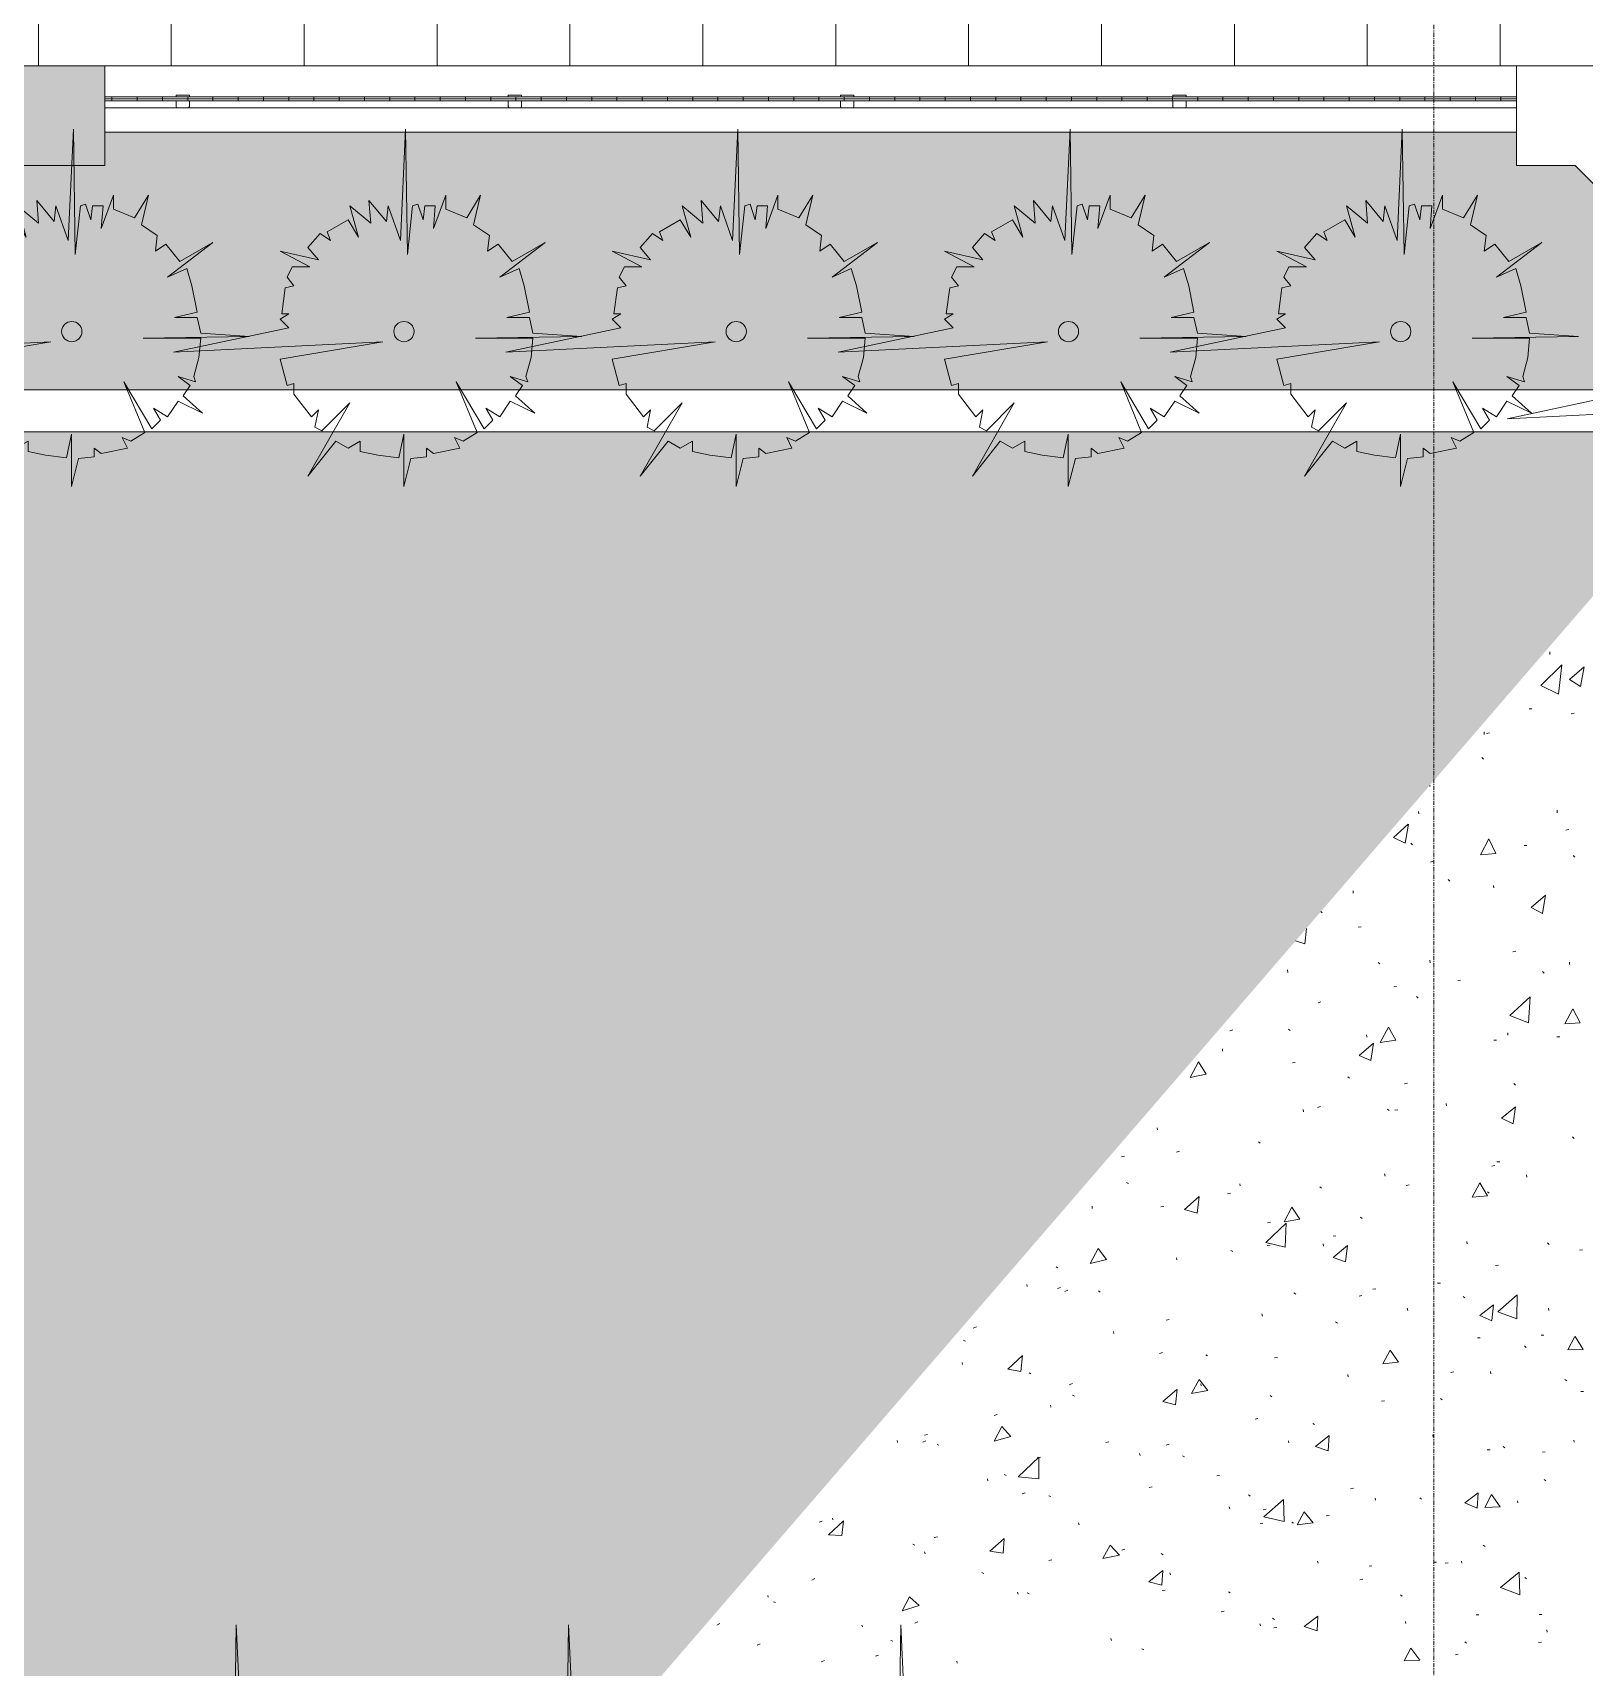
# Model space of a CAD drawing. Header units: millimetres. Extents: x 5359 to 218750, y -16347 to 109893.
# Drawn here: x 123035 to 127705, y 79600 to 84517 of the extents above; entities that cross this region are included whole.
import ezdxf

# ---------------------------------------------------------------- set-up
doc = ezdxf.new("R2010")
doc.units = ezdxf.units.MM
doc.linetypes.add('Double dash', pattern=[41.999998, 12, -6, 6, -6, 6, -6])
doc.linetypes.add('Grid Line', pattern=[22.225, 12.7, -3.175, 3.175, -3.175])
for name, color, linetype, lineweight in [('A-FLOR', 192, 'Continuous', 9), ('A-FLOR-HRAL', 11, 'Continuous', 9), ('A-FLOR-PATT', 8, 'Continuous', 9), ('A-WALL', 113, 'Continuous', 9), ('C-PROP-LINE', 91, 'Double dash', 18), ('G-IMPT', 8, 'Continuous', 9), ('L-PLNT', 71, 'Continuous', 9), ('S-COLS', 52, 'Continuous', 9), ('S-COLS-3', 9, 'Continuous', 9), ('S-COLS-4', 52, 'Continuous', 18), ('S-GRID-1', 1, 'Grid Line', 9)]:
    doc.layers.add(name, color=color, linetype=linetype, lineweight=lineweight)

# ---------------------------------------------------------------- blocks, each defined once
blk = doc.blocks.new('FP_68-TKCS_MB ĐỊNH VỊ CỔNG-HÀNG RÀO')
at = {"layer": 'A-FLOR-PATT'}
for p, q in [((127601.5, 82646.5), (127601.3, 82654.8)), ((127574.5, 82553.5), (127638, 82615.6)), ((127627.7, 82527.4), (127638, 82615.6)), ((127660.7, 82571), (127704.5, 82609.8)), ((127693.9, 82550.2), (127704.6, 82609.8)), ((127627.7, 82527.4), (127574.6, 82553.5)), ((127693.8, 82550.2), (127660.8, 82571)), ((127547.7, 82483.6), (127539.4, 82483.1)), ((127674.7, 82469.9), (127666.1, 82468.1)), ((127404, 82406.4), (127403.6, 82414.4)), ((127420, 82411.1), (127411.3, 82408.9)), ((127401.7, 82331.4), (127397, 82336.5)), ((127242, 82251.1), (127238, 82250.7)), ((127624, 82170.3), (127623.5, 82178.1)), ((127131.1, 82095.7), (127175.5, 82136)), ((127165.8, 82079), (127175.6, 82136)), ((127206.7, 82167), (127206.2, 82174.8)), ((127165.8, 82079), (127131.2, 82095.7)), ((127392.5, 82043.9), (127418.2, 82092.1)), ((127438.6, 82048.5), (127418.2, 82092.1)), ((127658.5, 82120.5), (127649.9, 82118.7)), ((127188.2, 82074), (127183.4, 82078.8)), ((127438.6, 82048.5), (127392.6, 82043.9)), ((127532.5, 82072.1), (127524.1, 82071.6)), ((127676.9, 82037.1), (127672.2, 82042.2)), ((127250.7, 82024.5), (127242, 82022.2)), ((127009.7, 81928.3), (127009.1, 81935.8)), ((127300, 81964.8), (127295.1, 81969.5)), ((127432.5, 81944.6), (127431.9, 81952.1)), ((127545.2, 81885.8), (127588.1, 81922.2)), ((127579.6, 81867.4), (127545.3, 81885.8)), ((127579.7, 81867.4), (127588.1, 81922.2)), ((126916.4, 81869.4), (126912.1, 81873.2)), ((126864.3, 81776.4), (126835.9, 81784.9)), ((126864.3, 81776.4), (126868.6, 81822.8)), ((127033.3, 81827.1), (127024.8, 81826)), ((127498.8, 81753.8), (127490.2, 81751.9)), ((126813, 81690.3), (126812.3, 81697.5)), ((127090, 81715.6), (127084.9, 81720)), ((127241.3, 81719.5), (127240.6, 81726.8)), ((127584.3, 81687.7), (127579.4, 81692.5)), ((127661, 81713.9), (127660.2, 81721.3)), ((127140.1, 81647.9), (127131.5, 81647)), ((127332.9, 81667.1), (127324.5, 81666.4)), ((126912.7, 81601.6), (126903.8, 81598.9)), ((127205.4, 81613.1), (127200.4, 81617.6)), ((127481.2, 81560.5), (127542, 81616.4)), ((127536.8, 81538.3), (127542.1, 81616.4)), ((127536.8, 81538.3), (127481.3, 81560.5)), ((127646.7, 81536), (127670.5, 81580.4)), ((127692.3, 81538.7), (127670.6, 81580.4)), ((126647.6, 81517.4), (126638.6, 81514.3)), ((126819.6, 81515.7), (126814.5, 81519.8)), ((127050.3, 81495.1), (127049.5, 81502.2)), ((127091.1, 81479.5), (127115.7, 81525.5)), ((127138.1, 81486), (127115.8, 81525.5)), ((127475.5, 81501.3), (127474.7, 81508.4)), ((127631.2, 81496.8), (127622.8, 81496.5)), ((127692.3, 81538.7), (127646.8, 81536)), ((126616.5, 81452.9), (126615.8, 81459.9)), ((127027.2, 81439.8), (127070.7, 81477.6)), ((127063.2, 81425.1), (127070.7, 81477.6)), ((127138.1, 81485.9), (127091.1, 81479.4)), ((127441.2, 81486.6), (127432.8, 81486.1)), ((126518.5, 81373.7), (126544.1, 81421.6)), ((126566.9, 81384.6), (126544.1, 81421.6)), ((126835.4, 81419.2), (126826.7, 81417.8)), ((127063.2, 81425.1), (127027.3, 81439.8)), ((126566.9, 81384.6), (126518.5, 81373.7)), ((126998.8, 81371.6), (126993.6, 81375.8)), ((127172.7, 81357.4), (127163.9, 81355.2)), ((127498.4, 81351.1), (127493.4, 81355.6)), ((127290.3, 81289.2), (127289.4, 81296.2)), ((126859.6, 81271.2), (126858.7, 81278.1)), ((126911.4, 81286.7), (126902.5, 81284.1)), ((127117.7, 81275.1), (127112.5, 81279.3)), ((127143.9, 81276.3), (127135.3, 81275.3)), ((127456, 81251.9), (127497.9, 81286.2)), ((127491.6, 81235.1), (127456.1, 81251.9)), ((127491.6, 81235.2), (127498, 81286.2)), ((126420.3, 81216.2), (126419.5, 81223)), ((127674.9, 81191), (127669.9, 81195.6)), ((126487.2, 81152.3), (126478, 81149.1)), ((126730, 81176.4), (126724.7, 81180.3)), ((126321.6, 81137.5), (126312.7, 81135.4)), ((127435.5, 81109.4), (127426.8, 81107.5)), ((127450.5, 81120.8), (127442.1, 81120.3)), ((126333, 81055), (126327.6, 81058.4)), ((126669.2, 81048), (126668.2, 81054.6)), ((127105.4, 81077.7), (127104.3, 81084.4)), ((127178.2, 81051.3), (127169.4, 81049.2)), ((127367.5, 81014.2), (127390.4, 81056.9)), ((127414, 81018.3), (127390.4, 81056.9)), ((127532.2, 81074), (127531.1, 81080.9)), ((126502.1, 80977), (126546.1, 81016.2)), ((126539.6, 80966.2), (126546.2, 81016.2)), ((126640.3, 81025.3), (126631.5, 81023.7)), ((126914.4, 81040.9), (126909.1, 81044.8)), ((127413.9, 81018.3), (127367.6, 81014.2)), ((127418.9, 81025.8), (127413.7, 81030.2)), ((126224.4, 80980.3), (126223.5, 80986.8)), ((126439.3, 80986.4), (126430.4, 80984.5)), ((126539.6, 80966.2), (126502.1, 80977)), ((126801.4, 80939.9), (126825.1, 80983.9)), ((126849.4, 80947.9), (126825.2, 80983.9)), ((127036.7, 80949.4), (127031.3, 80953.4)), ((126746.2, 80877.9), (126807.9, 80935.7)), ((126760.3, 80939.1), (126751.4, 80936.4)), ((126849.4, 80947.9), (126801.5, 80939.8)), ((126805.3, 80863.5), (126807.9, 80935.7)), ((126217.6, 80814), (126242.3, 80859.6)), ((126267, 80826.6), (126242.3, 80859.6)), ((126647.2, 80850.4), (126641.8, 80854)), ((126805.3, 80863.5), (126746.3, 80877.9)), ((126759.5, 80870.1), (126750.8, 80868.7)), ((126920.7, 80866.7), (126919.6, 80873.3)), ((126957.5, 80897.9), (126948.9, 80896.8)), ((126949.6, 80832.9), (126992.1, 80868.4)), ((126986.7, 80819.5), (126992.1, 80868.4)), ((127352.8, 80873.5), (127351.7, 80880.2)), ((127599.9, 80872), (127594.6, 80876.5)), ((127699.6, 80855.7), (127691.1, 80854.3)), ((126121, 80801.1), (126115.4, 80804.2)), ((126267, 80826.6), (126217.7, 80814)), ((126479.1, 80825.4), (126478, 80831.8)), ((126986.7, 80819.5), (126949.7, 80832.9)), ((127446.8, 80809.7), (127438.2, 80808)), ((127272.2, 80755.8), (127263.7, 80755.1)), ((126028.8, 80744.9), (126027.7, 80751.2)), ((126128.3, 80742), (126119.3, 80739.7)), ((126151, 80733.8), (126141.7, 80730.2)), ((126248.3, 80728.7), (126242.8, 80731.9)), ((126836.7, 80722), (126831.2, 80725.8)), ((127035.9, 80718.3), (127027.1, 80716.1)), ((127077.5, 80738.3), (127068.9, 80737.4)), ((127345.5, 80710.7), (127340.2, 80715)), ((127444.9, 80669.2), (127503.1, 80719.8)), ((127502.2, 80648.4), (127503.2, 80719.8)), ((126736.3, 80656.3), (126735.1, 80662.6)), ((127173.7, 80673.5), (127172.5, 80680)), ((127390.7, 80658.3), (127431.7, 80690.6)), ((127427.2, 80642.4), (127390.8, 80658.3)), ((127427.2, 80642.5), (127431.7, 80690.6)), ((127502.2, 80648.4), (127445, 80669.2)), ((127598.4, 80673.5), (127597.2, 80680.1)), ((125875.5, 80624.2), (125866.1, 80620.3)), ((126289.2, 80603.4), (126288, 80609.6)), ((126456, 80645.7), (126447.1, 80644)), ((126962, 80634.6), (126956.5, 80638.5)), ((125842.6, 80580.6), (125836.9, 80583.3)), ((127392.2, 80591.3), (127383.8, 80590.8)), ((127530.4, 80561.9), (127525.1, 80566.3)), ((127583.3, 80599.1), (127575, 80598.9)), ((127656, 80554.6), (127677.2, 80594.8)), ((127701.6, 80556.2), (127656, 80554.6)), ((127701.6, 80556.2), (127677.3, 80594.8)), ((125833.5, 80510.3), (125832.3, 80516.3)), ((125969.7, 80496.7), (126014.4, 80537.4)), ((126008.8, 80490), (126014.4, 80537.5)), ((126436, 80546.6), (126426.9, 80543.6)), ((126571.2, 80536.2), (126565.6, 80539.7)), ((126781.5, 80532), (126772.7, 80530.8)), ((127099.1, 80512.2), (127121.1, 80553.3)), ((127146.3, 80517.4), (127099.2, 80512.2)), ((127146.3, 80517.4), (127121.2, 80553.3)), ((126008.8, 80490), (125969.8, 80496.7)), ((126039.7, 80482.8), (126034, 80485.7)), ((126523.3, 80423), (126546.1, 80465.3)), ((126572.1, 80432.4), (126546.1, 80465.3)), ((126994.8, 80474), (126993.5, 80480.3)), ((127312.3, 80488.5), (127303.7, 80486.7)), ((127424.3, 80482.7), (127423.1, 80489.2)), ((127652.2, 80461), (127646.9, 80465.4)), ((126164.5, 80453.3), (126155.2, 80449.9)), ((126170.5, 80415.1), (126164.8, 80418.1)), ((126436.2, 80398.9), (126479.2, 80435.6)), ((126474.9, 80389), (126479.3, 80435.6)), ((126572.1, 80432.4), (126523.4, 80423)), ((126552.1, 80446.4), (126550.8, 80452.6)), ((126765.2, 80413.7), (126759.7, 80417.3)), ((127277.8, 80404.5), (127272.3, 80408.6)), ((127702.7, 80429.5), (127694.4, 80429.4)), ((125937.8, 80359.9), (125928.6, 80357.4)), ((126099.6, 80381.9), (126098.3, 80387.9)), ((126474.8, 80389), (126436.2, 80398.8)), ((127103.6, 80401.3), (127095, 80400.5)), ((125928.8, 80280), (125952.5, 80323.6)), ((125979.1, 80294.2), (125952.5, 80323.6)), ((126723, 80348.6), (126714.1, 80346.1)), ((126893.4, 80329.7), (126887.8, 80333.4)), ((125638.4, 80276.3), (125637.1, 80282.1)), ((125723.8, 80280.6), (125714.3, 80276.6)), ((125728.5, 80300.3), (125719.3, 80297.5)), ((125762.8, 80267.8), (125757, 80270.3)), ((125979.1, 80294.2), (125928.9, 80280)), ((126274.1, 80278.1), (126265.1, 80276.2)), ((126456, 80270.9), (126446.9, 80268)), ((126816.2, 80274.9), (126814.8, 80281.1)), ((126895.8, 80264.1), (126937.3, 80297.4)), ((126933.8, 80251.2), (126895.9, 80264.1)), ((126933.8, 80251.2), (126937.4, 80297.4)), ((127250.6, 80292.4), (127249.2, 80298.8)), ((127466.1, 80259.4), (127460.7, 80263.7)), ((127674.6, 80276.7), (127673.3, 80283.2)), ((126001, 80172.5), (126063.5, 80232.2)), ((126068, 80231.6), (126058.9, 80229.4)), ((126063.5, 80166.3), (126063.5, 80232.2)), ((126368.2, 80237), (126366.8, 80243)), ((126501.5, 80232.6), (126495.8, 80235.9)), ((127421.4, 80254), (127412.9, 80253.6)), ((127587.8, 80248.1), (127579.3, 80246.8)), ((125910.3, 80161.1), (125908.9, 80166.9)), ((125965.3, 80176.8), (125959.5, 80179.5)), ((126063.5, 80166.3), (126001, 80172.5)), ((126607.6, 80176.6), (126598.7, 80175.2)), ((127589.8, 80160.5), (127584.4, 80164.8)), ((126022.1, 80124.8), (126012.8, 80121.4)), ((126099.5, 80113), (126093.6, 80115.9)), ((126405, 80142.5), (126396, 80140.8)), ((126699.8, 80114.7), (126694.1, 80118.2)), ((127010.1, 80138.2), (127001.3, 80136.3)), ((127345.8, 80094.2), (127385.8, 80124.7)), ((127382.9, 80078.5), (127385.9, 80124.7)), ((127405.5, 80080.1), (127426, 80119.2)), ((127451.7, 80082.5), (127426.1, 80119.2)), ((126637.9, 80076.4), (126636.4, 80082.4)), ((126748.1, 80075.2), (126739.1, 80072.9)), ((126741, 80052.1), (126800, 80104.2)), ((126801.5, 80037.8), (126800, 80104.2)), ((126841, 80027.9), (126862.2, 80067.7)), ((126888.9, 80034.1), (126862.2, 80067.7)), ((127077, 80102.5), (127075.5, 80108.7)), ((127215.2, 80105.9), (127209.7, 80109.9)), ((127382.9, 80078.5), (127345.9, 80094.2)), ((127451.7, 80082.5), (127405.5, 80080.1)), ((127505.6, 80094.4), (127504.2, 80100.8)), ((125411.2, 80039.5), (125401.8, 80036.3)), ((125430.2, 79998.3), (125475.4, 80040.6)), ((125443.6, 80043), (125442.2, 80048.5)), ((125470.9, 79995.9), (125475.5, 80040.6)), ((126184.6, 80028.2), (126183.1, 80034)), ((126738.1, 80033.4), (126729.3, 80032.3)), ((126801.5, 80037.8), (126741, 80052.1)), ((126830.4, 80033.1), (126824.7, 80036.7)), ((126888.9, 80034.1), (126841.1, 80027.9)), ((126936.8, 80055.9), (126928.1, 80055)), ((125470.9, 79995.9), (125430.2, 79998.3)), ((125690.1, 79967.3), (125684.1, 79969.7)), ((125758.1, 79992.4), (125748.8, 79989.8)), ((125915.7, 79949), (125959.3, 79987.1)), ((125955.9, 79943), (125959.4, 79987.1)), ((126256.3, 79926.8), (126278.2, 79967.4)), ((126305.9, 79937.3), (126278.2, 79967.4)), ((127406.4, 79963.3), (127400.9, 79967.5)), ((125721.2, 79940.9), (125719.7, 79946.5)), ((125955.9, 79942.9), (125915.7, 79949)), ((126102.8, 79923), (126093.7, 79921)), ((126305.9, 79937.3), (126256.4, 79926.8)), ((126322, 79954.6), (126312.8, 79951.7)), ((126437.8, 79938.3), (126432, 79941.5)), ((126903.7, 79913), (126902.1, 79919.1)), ((127260.6, 79916.4), (127252.1, 79916)), ((127336.7, 79912.5), (127335.3, 79918.8)), ((125897.6, 79881.8), (125891.6, 79884.4)), ((126394.1, 79856.5), (126436.2, 79891)), ((126433.7, 79846.9), (126436.3, 79891)), ((126459.8, 79878.2), (126458.2, 79884.1)), ((127066.2, 79904.8), (127057.6, 79904.2)), ((127295.2, 79914.1), (127286.6, 79912.6)), ((127453, 79839.4), (127508.9, 79885.7)), ((127510.9, 79817.8), (127509, 79885.7)), ((127531.7, 79865.5), (127526.2, 79869.8)), ((125389.4, 79866.4), (125379.8, 79862.1)), ((126001.2, 79820), (125999.6, 79825.5)), ((126034.8, 79821.1), (126028.8, 79823.8)), ((126433.6, 79846.8), (126394.2, 79856.5)), ((126443.6, 79831.8), (126434.7, 79830.4)), ((126639.8, 79823.7), (126634, 79827.1)), ((127038.8, 79865), (127030, 79863.2)), ((127157.4, 79813.7), (127151.8, 79817.6)), ((127510.9, 79817.8), (127453.1, 79839.4)), ((125249, 79810.3), (125247.5, 79815.6)), ((125271, 79794.8), (125264.9, 79796.6)), ((125651.8, 79769.8), (125674.5, 79811.4)), ((125703, 79785.2), (125651.9, 79769.8)), ((125703, 79785.2), (125674.5, 79811.4)), ((126621.4, 79768.4), (126612.4, 79766.1)), ((125103.6, 79731.5), (125093.8, 79726.7)), ((125532.5, 79721.3), (125530.8, 79726.7)), ((125699.6, 79736.2), (125690.1, 79732.5)), ((126730.6, 79724), (126729, 79729.9)), ((126772.6, 79743.7), (126766.8, 79747.3)), ((126779.3, 79719.2), (126770.5, 79718.3)), ((126862.2, 79722.4), (126902.7, 79753.9)), ((126900.7, 79709.5), (126862.2, 79722.4)), ((126900.7, 79709.5), (126902.8, 79753.9)), ((127168.1, 79730.9), (127166.6, 79737)), ((127387.9, 79757.3), (127379.5, 79757.1)), ((127577.7, 79758.7), (127569.4, 79758.8)), ((125225.1, 79670), (125215.6, 79666.6)), ((125624.1, 79677.9), (125618, 79680.1)), ((126281.9, 79680.6), (126280.2, 79686.3)), ((127350.7, 79672.4), (127345.2, 79676.6)), ((127576.2, 79675), (127567.8, 79673.9)), ((127593.7, 79705.7), (127592.2, 79712.1)), ((125580.8, 79636.2), (125571.5, 79633.5)), ((126379.7, 79652), (126373.8, 79655.1)), ((127163.5, 79618.6), (127183.3, 79656.7)), ((127210.1, 79621.5), (127163.5, 79618.6)), ((127210.1, 79621.5), (127183.4, 79656.7)), ((127325.8, 79639), (127317.2, 79637.6)), ((125417.8, 79620.4), (125408.2, 79616.3)), ((125818.1, 79612.2), (125816.4, 79617.6))]:
    blk.add_line(p, q, dxfattribs=at)
blk = doc.blocks.new('M_Concrete-Rectangular-Column2 - 300x300-2025390-TKCS_MB ĐỊNH VỊ CỔNG-HÀNG RÀO')
at = {"layer": 'S-COLS-3'}
blk.add_hatch(color=256, dxfattribs=at).paths.add_polyline_path([(-150, 150), (-150, -150), (150, -150), (150, 150)])
at = {"layer": 'S-COLS-4'}
for p, q in [((-150, 150), (150, 150)), ((-150, -150), (-150, 150)), ((150, 150), (150, -150)), ((150, -150), (-150, -150))]:
    blk.add_line(p, q, dxfattribs=at)
blk = doc.blocks.new('NBS_CLDPhysicalSecuritySystems_MtlMeshPnlFncngSym_CLDModsecSecurusS3_InfillPanel - NBS_CLDPhysicalSecuritySystems_MtlMeshPnlFncngSym_CLDModsecSecurusS2_InfillPanel-2369440-TKCS_MB ĐỊNH VỊ CỔNG-HÀNG RÀO')
at = {"layer": 'A-FLOR-HRAL'}
h = blk.add_hatch(dxfattribs=at)
h.set_pattern_fill('FP_30', color=256, style=0, pattern_type=2)
h.set_pattern_definition([(180, (609.6, 0), (-2e-15, 13), []), (90, (609.6, 0), (76, -5e-15), [])])
h.paths.add_polyline_path([(0, -6), (4249.1, -6), (4249.1, 6), (0, 6)])
for p, q in [((0, 6), (4249.1, 6)), ((214, 11), (254, 11)), ((214, 6), (214, 11)), ((254, 6), (214, 6)), ((254, 11), (254, 6)), ((1214, 11), (1254, 11)), ((1214, 6), (1214, 11)), ((1254, 6), (1214, 6)), ((1254, 11), (1254, 6)), ((2214, 11), (2254, 11)), ((2214, 6), (2214, 11)), ((2254, 6), (2214, 6)), ((2254, 11), (2254, 6)), ((3214, 11), (3254, 11)), ((3214, 6), (3214, 11)), ((3254, 6), (3214, 6)), ((3254, 11), (3254, 6)), ((4249.1, -6), (0, -6)), ((0, -27), (218, -27)), ((214, -6), (254, -6)), ((214, -23), (214, -6)), ((250, -27), (218, -27)), ((250, -27), (1218, -27)), ((254, -6), (254, -23)), ((1214, -6), (1254, -6)), ((1214, -23), (1214, -6)), ((1250, -27), (1218, -27)), ((1250, -27), (2218, -27)), ((1254, -6), (1254, -23)), ((2214, -6), (2254, -6)), ((2214, -23), (2214, -6)), ((2250, -27), (2218, -27)), ((2250, -27), (3218, -27)), ((2254, -6), (2254, -23)), ((3214, -6), (3254, -6)), ((3214, -23), (3214, -6)), ((3250, -27), (3218, -27)), ((3250, -27), (4249.1, -27)), ((3254, -6), (3254, -23))]:
    blk.add_line(p, q, dxfattribs=at)
for centre, start, end in [((218, -23), 180, 270), ((250, -23), 270, 0), ((1218, -23), 180, 270), ((1250, -23), 270, 0), ((2218, -23), 180, 270), ((2250, -23), 270, 0), ((3218, -23), 180, 270), ((3250, -23), 270, 360)]:
    blk.add_arc(centre, 4, start, end, dxfattribs=at)
blk = doc.blocks.new('CAY MAI VAN PHUC - CAY DUC SOC_dwg-2256080-TKCS_MB ĐỊNH VỊ CỔNG-HÀNG RÀO')
at = {"layer": 'G-IMPT', "flags": 128}
blk.add_lwpolyline([(32.8, 479.5), (12.9, 293.4), (6.2, 771.8), (-13.8, 346.6), (-60.3, 479.5), (-67, 419.7), (-133.5, 499.4), (-126.8, 413), (-206.6, 479.5), (-173.4, 359.9), (-213.3, 426.3), (-293.1, 379.8), (-279.8, 346.6), (-319.7, 373.2), (-366.2, 320), (-326.3, 273.5), (-472.6, 306.7), (-359.6, 246.9), (-426.1, 246.9), (-446, 207.1), (-419.4, 173.8), (-452.7, 167.2), (-466, 67.5), (-439.4, 67.5), (-472.6, 47.6), (-439.4, 14.4), (-878.3, -78.6), (-80.3, -38.8), (-472.6, -105.2), (-446, -204.9), (-419.4, -198.2), (-419.4, -238.1), (-352.9, -324.5), (-326.3, -297.9), (-339.6, -364.4), (-313, -377.6), (-206.6, -271.3), (-366.2, -550.4), (-259.8, -417.5), (-213.3, -444.1), (-166.7, -417.5), (-166.7, -457.4), (-100.2, -470.7), (-19.9, -481.4), (-0.5, -390.9), (-0.5, -590.3), (26.2, -484), (86, -477.3), (86, -444.1), (112.6, -464), (212.4, -444.1), (192.4, -404.2), (225.7, -417.5), (278.9, -384.3), (199.1, -191.6), (305.5, -371), (338.7, -337.8), (312.1, -291.3), (365.3, -324.5), (405.2, -264.7), (498.3, -311.2), (425.2, -244.8), (451.8, -204.9), (405.2, -171.7), (471.7, -191.6), (465.1, -171.7), (485, -98.6), (491.7, -25.5), (272.2, -25.5), (677.9, -18.8), (491.7, -5.6), (478.4, 54.2), (391.9, 54.2), (478.4, 74.2), (458.4, 173.8), (438.5, 240.3), (365.3, 207.1), (538.2, 340), (411.9, 266.9), (358.7, 333.3), (318.8, 306.7), (325.4, 366.5), (265.6, 406.4), (292.2, 519.4), (239, 433), (159.2, 466.2), (159.2, 519.4), (112.6, 393.1), (119.3, 479.5), (79.4, 479.5), (72.7, 426.3), (52.8, 486.1)], close=True, dxfattribs=at)
at = {"layer": 'G-IMPT'}
blk.add_circle((0, 0), 38.6, dxfattribs=at)
blk = doc.blocks.new('CAY MAI VAN PHUC - CAY BONG TRANG-2256527-TKCS_MB ĐỊNH VỊ CỔNG-HÀNG RÀO')
at = {"extrusion": (0, 0, -1), "xscale": 0.7894736842105263, "yscale": 0.7894736842105263, "zscale": -0.7894736842105263, "rotation": 180}
blk.add_blockref('CAY MAI VAN PHUC - CAY DUC SOC_dwg-2256080-TKCS_MB ĐỊNH VỊ CỔNG-HÀNG RÀO', (0, 0), dxfattribs=at)
blk = doc.blocks.new('CAY MAI VAN PHUC - CAY DUC SOC_dwg-V230-TKCS_MB ĐỊNH VỊ CỔNG-HÀNG RÀO')
at = {"layer": 'G-IMPT', "flags": 128}
for points in [[(32.8, 479.5), (12.9, 293.4), (6.2, 771.8), (-13.8, 346.6), (-60.3, 479.5), (-67, 419.7), (-133.5, 499.4), (-126.8, 413), (-206.6, 479.5), (-173.4, 359.9), (-213.3, 426.3), (-293.1, 379.8), (-279.8, 346.6), (-319.7, 373.2), (-366.2, 320), (-326.3, 273.5), (-472.6, 306.7), (-359.6, 246.9), (-426.1, 246.9), (-446, 207.1), (-419.4, 173.8), (-452.7, 167.2), (-466, 67.5), (-439.4, 67.5), (-472.6, 47.6), (-439.4, 14.4), (-878.3, -78.6), (-80.3, -38.8), (-384.5, -90.3)], [(485.8, -90.3), (491.7, -25.5), (272.2, -25.5), (677.9, -18.8), (491.7, -5.6), (478.4, 54.2), (391.9, 54.2), (478.4, 74.2), (458.4, 173.8), (438.5, 240.3), (365.3, 207.1), (538.2, 340), (411.9, 266.9), (358.7, 333.3), (318.8, 306.7), (325.4, 366.5), (265.6, 406.4), (292.2, 519.4), (239, 433), (159.2, 466.2), (159.2, 519.4), (112.6, 393.1), (119.3, 479.5), (79.4, 479.5), (72.7, 426.3), (52.8, 486.1), (32.8, 479.5)], [(-255.2, -356.3), (-366.2, -550.4), (-259.8, -417.5), (-213.3, -444.1), (-166.7, -417.5), (-166.7, -457.4), (-100.2, -470.7), (-19.9, -481.4), (-0.5, -390.9), (-0.5, -590.3), (26.2, -484), (86, -477.3), (86, -444.1), (112.6, -464), (212.4, -444.1), (192.4, -404.2), (225.7, -417.5), (278.9, -384.3), (267.3, -356.3)], [(-338, -356.3), (-339.6, -364.4), (-313, -377.6), (-291.7, -356.3)], [(296.8, -356.3), (305.5, -371), (320.2, -356.3)]]:
    blk.add_lwpolyline(points, dxfattribs=at)
at = {"layer": 'G-IMPT'}
blk.add_circle((0, 0), 38.6, dxfattribs=at)
blk = doc.blocks.new('CAY MAI VAN PHUC - CAY BONG TRANG-V231-TKCS_MB ĐỊNH VỊ CỔNG-HÀNG RÀO')
at = {"extrusion": (0, 0, -1), "xscale": 0.7894736842105263, "yscale": 0.7894736842105263, "zscale": -0.7894736842105263, "rotation": 180}
blk.add_blockref('CAY MAI VAN PHUC - CAY DUC SOC_dwg-V230-TKCS_MB ĐỊNH VỊ CỔNG-HÀNG RÀO', (0, 0), dxfattribs=at)
blk = doc.blocks.new('CAY MAI VAN PHUC - CAY DUC SOC_dwg-V232-TKCS_MB ĐỊNH VỊ CỔNG-HÀNG RÀO')
at = {"layer": 'G-IMPT', "flags": 128}
for points in [[(32.8, 479.5), (12.9, 293.4), (6.2, 771.8), (-13.8, 346.6), (-60.3, 479.5), (-67, 419.7), (-133.5, 499.4), (-126.8, 413), (-206.6, 479.5), (-173.4, 359.9), (-213.3, 426.3), (-293.1, 379.8), (-279.8, 346.6), (-319.7, 373.2), (-366.2, 320), (-326.3, 273.5), (-472.6, 306.7), (-359.6, 246.9), (-426.1, 246.9), (-446, 207.1), (-419.4, 173.8), (-452.7, 167.2), (-466, 67.5), (-439.4, 67.5), (-472.6, 47.6), (-439.4, 14.4), (-878.3, -78.6), (-80.3, -38.8), (-384.5, -90.3)], [(-113.9, -467.9), (-100.2, -470.7), (-19.9, -481.4), (-0.5, -390.9), (-0.5, -590.3), (26.2, -484), (86, -477.3), (86, -444.1), (112.6, -464), (212.4, -444.1), (192.4, -404.2), (225.7, -417.5), (278.9, -384.3), (199.1, -191.6), (305.5, -371), (338.7, -337.8), (312.1, -291.3), (365.3, -324.5), (405.2, -264.7), (498.3, -311.2), (425.2, -244.8), (451.8, -204.9), (405.2, -171.7), (471.7, -191.6), (465.1, -171.7), (485, -98.6), (491.7, -25.5), (272.2, -25.5), (677.9, -18.8), (491.7, -5.6), (478.4, 54.2), (391.9, 54.2), (478.4, 74.2), (458.4, 173.8), (438.5, 240.3), (365.3, 207.1), (538.2, 340), (411.9, 266.9), (358.7, 333.3), (318.8, 306.7), (325.4, 366.5), (265.6, 406.4), (292.2, 519.4), (239, 433), (159.2, 466.2), (159.2, 519.4), (112.6, 393.1), (119.3, 479.5), (79.4, 479.5), (72.7, 426.3), (52.8, 486.1), (32.8, 479.5)]]:
    blk.add_lwpolyline(points, dxfattribs=at)
at = {"layer": 'G-IMPT'}
blk.add_circle((0, 0), 38.6, dxfattribs=at)
blk = doc.blocks.new('CAY MAI VAN PHUC - CAY BONG TRANG-V233-TKCS_MB ĐỊNH VỊ CỔNG-HÀNG RÀO')
at = {"extrusion": (0, 0, -1), "xscale": 0.7894736842105263, "yscale": 0.7894736842105263, "zscale": -0.7894736842105263, "rotation": 180}
blk.add_blockref('CAY MAI VAN PHUC - CAY DUC SOC_dwg-V232-TKCS_MB ĐỊNH VỊ CỔNG-HÀNG RÀO', (0, 0), dxfattribs=at)
blk = doc.blocks.new('CAY MAI VAN PHUC - CAY BONG TRANG-2256081-TKCS_MB ĐỊNH VỊ CỔNG-HÀNG RÀO')
at = {"xscale": 0.7894736842105263, "yscale": 0.7894736842105263, "zscale": 0.7894736842105263}
blk.add_blockref('CAY MAI VAN PHUC - CAY DUC SOC_dwg-2256080-TKCS_MB ĐỊNH VỊ CỔNG-HÀNG RÀO', (0, 0), dxfattribs=at)
blk = doc.blocks.new('CAY MAI VAN PHUC - CAY DUC SOC_dwg-V240-TKCS_MB ĐỊNH VỊ CỔNG-HÀNG RÀO')
at = {"layer": 'G-IMPT', "flags": 128}
for points in [[(8.2, 628.4), (6.2, 771.8), (-0.1, 636.8)], [(-1.1, 616.2), (-13.8, 346.6), (-60.3, 479.5), (-67, 419.7), (-133.5, 499.4), (-126.8, 413), (-206.6, 479.5), (-173.4, 359.9), (-213.3, 426.3), (-293.1, 379.8), (-279.8, 346.6), (-319.7, 373.2), (-366.2, 320), (-326.3, 273.5), (-472.6, 306.7), (-359.6, 246.9), (-426.1, 246.9), (-446, 207.1), (-419.4, 173.8), (-452.7, 167.2), (-466, 67.5), (-439.4, 67.5), (-472.6, 47.6), (-439.4, 14.4), (-878.3, -78.6), (-80.3, -38.8), (-472.6, -105.2), (-446, -204.9), (-419.4, -198.2), (-419.4, -238.1), (-352.9, -324.5), (-326.3, -297.9), (-339.6, -364.4), (-313, -377.6), (-206.6, -271.3), (-366.2, -550.4), (-259.8, -417.5), (-213.3, -444.1), (-166.7, -417.5), (-166.7, -457.4), (-100.2, -470.7), (-19.9, -481.4), (-0.5, -390.9), (-0.5, -590.3), (26.2, -484), (86, -477.3), (86, -444.1), (112.6, -464), (212.4, -444.1), (192.4, -404.2), (225.7, -417.5), (278.9, -384.3), (199.1, -191.6), (305.5, -371), (338.7, -337.8), (312.1, -291.3), (365.3, -324.5), (405.2, -264.7), (498.3, -311.2), (425.2, -244.8), (451.8, -204.9), (405.2, -171.7), (471.7, -191.6), (465.1, -171.7), (485, -98.6), (491.7, -25.5), (272.2, -25.5), (634.7, -19.6)], [(32.8, 479.5), (12.9, 293.4), (8.5, 606.6)], [(159.2, 477.5), (159.2, 519.4), (147.9, 488.7)], [(319.9, 316.7), (325.4, 366.5), (265.6, 406.4), (292.2, 519.4), (239, 433), (178.5, 458.2)], [(142.1, 473), (112.6, 393.1), (119.3, 479.5), (79.4, 479.5), (72.7, 426.3), (52.8, 486.1), (32.8, 479.5)], [(401.6, 235), (538.2, 340), (411.9, 266.9), (358.7, 333.3), (325.4, 311.2)], [(394.7, 220.4), (365.3, 207.1), (389.5, 225.6)], [(456.6, 180.1), (438.5, 240.3), (409.5, 227.1)], [(630.6, -15.5), (491.7, -5.6), (478.4, 54.2), (391.9, 54.2), (478.4, 74.2), (462.7, 152.4)], [(655.8, -19.2), (677.9, -18.8), (653.7, -17.1)]]:
    blk.add_lwpolyline(points, dxfattribs=at)
at = {"layer": 'G-IMPT'}
blk.add_circle((0, 0), 38.6, dxfattribs=at)
blk = doc.blocks.new('CAY MAI VAN PHUC - CAY BONG TRANG-V241-TKCS_MB ĐỊNH VỊ CỔNG-HÀNG RÀO')
at = {"xscale": 0.7894736842105263, "yscale": 0.7894736842105263, "zscale": 0.7894736842105263}
blk.add_blockref('CAY MAI VAN PHUC - CAY DUC SOC_dwg-V240-TKCS_MB ĐỊNH VỊ CỔNG-HÀNG RÀO', (0, 0), dxfattribs=at)
blk = doc.blocks.new('Family - ___-1476882-TKCS_MB ĐỊNH VỊ CỔNG-HÀNG RÀO')
at = {"layer": 'C-PROP-LINE'}
blk.add_line((33103.5, 84418.2), (127801.6, 84418.2), dxfattribs=at)

msp = doc.modelspace()

# ---------------------------------------------------------------- hatches: boundary and pattern name
at = {"layer": 'A-FLOR-PATT'}
h = msp.add_hatch(dxfattribs=at)
h.set_pattern_fill('FP_5', color=256, style=0, pattern_type=2)
h.set_pattern_definition([(90, (81451.8, 48336.34), (-400, 2e-14), []), (180, (81451.8, 48336.34), (-5e-14, -400), [])])
h.paths.add_polyline_path([(14081.4, -16347.2), (14081.4, 79336.3), (14075, 79693.3), (14055.9, 80049.7), (14024.1, 80405.3), (13979.6, 80759.5), (13922.5, 81111.9), (13852.8, 81462), (13770.7, 81809.4), (13676.3, 82153.7), (13569.6, 82494.3), (13450.9, 82831), (13320.2, 83163.2), (13177.7, 83490.5), (13023.6, 83812.5), (12858.2, 84128.8), (12681.5, 84439), (12493.9, 84742.7), (12295.6, 85039.6), (12086.8, 85329.1), (11867.8, 85611), (11638.9, 85884.9), (11400.3, 86150.5), (11152.4, 86407.4), (10895.5, 86655.3), (10630, 86893.8), (10356.1, 87122.8), (10074.1, 87341.7), (9784.6, 87550.5), (9487.8, 87748.9), (9184.1, 87936.5), (8873.9, 88113.1), (8557.5, 88278.6), (8235.5, 88432.7), (7908.2, 88575.1), (7576, 88705.8), (7239.4, 88824.6), (6898.7, 88931.3), (6554.4, 89025.7), (6207, 89107.8), (5856.9, 89177.4), (5504.5, 89234.6), (5358.8, 89252.8), (5358.8, 82030.3), (10052.8, 77336.3), (10052.8, -16347.2), (12634.8, -16347.2)])
h.paths.add_polyline_path([(51727.7, -16347.2), (56702.6, -16347.2), (56702.6, -12330.8), (31070.8, -12330.8), (26103.5, -7352), (26103.5, 40986.3), (24603.5, 40986.3), (22103.5, 38486.3), (22103.5, -8023.3), (22132.9, -8371.9), (22174.4, -8719.2), (22228.1, -9064.9), (22293.8, -9408.5), (22371.5, -9749.6), (22461, -10087.7), (22562.4, -10422.5), (22675.4, -10753.6), (22799.9, -11080.5), (22935.8, -11402.8), (23082.8, -11720.2), (23240.9, -12032.3), (23409.7, -12338.6), (23589.2, -12638.9), (23779.1, -12932.6), (23979.2, -13219.6), (24189.1, -13499.4), (24408.7, -13771.7), (24637.7, -14036.1), (24875.9, -14292.4), (25122.8, -14540.1), (25378.2, -14779.1), (25641.9, -15009), (25913.4, -15229.6), (26192.5, -15440.5), (26478.7, -15641.5), (26771.9, -15832.4), (27071.5, -16012.9), (27377.3, -16182.8), (27700.1, -16347.2), (44092.7, -16347.2)])
h.paths.add_polyline_path([(134801.6, 7388.2), (140779.3, 7388.2), (140779.3, 38986.3), (138279.3, 40986.3), (134801.5, 40986.3), (134801.5, 7388.2)])
h.paths.add_polyline_path([(157794.6, 7388.2), (157794.6, 109892.8), (152779.3, 109892.8), (152779.3, 7388.2), (155944.1, 7388.2)])
h.paths.add_polyline_path([(138279.3, 45986.3), (140779.3, 47986.3), (140779.3, 77336.3), (140773.2, 77721), (140754.7, 78105.2), (140723.9, 78488.6), (140680.8, 78870.9), (140625.5, 79251.5), (140558.1, 79630.2), (140478.5, 80006.6), (140386.9, 80380.2), (140283.4, 80750.7), (140168, 81117.6), (140041, 81480.7), (139902.4, 81839.5), (139752.3, 82193.7), (139591, 82542.9), (139418.5, 82886.8), (139235.2, 83224.9), (139041.1, 83557), (138836.4, 83882.8), (138621.4, 84201.7), (138396.3, 84513.7), (138161.3, 84818.2), (137916.7, 85115.1), (137662.7, 85403.9), (137399.5, 85684.5), (137127.5, 85956.5), (136843.4, 86222.8), (136558.1, 86473.7), (136261.2, 86718.3), (135956.7, 86953.3), (135644.7, 87178.4), (135325.8, 87393.4), (135000.1, 87598), (134668, 87792.2), (134329.8, 87975.5), (133986, 88148), (133636.7, 88309.3), (133282.6, 88459.3), (132923.7, 88598), (132560.6, 88725), (132193.7, 88840.4), (131823.2, 88943.9), (131449.6, 89035.5), (131073.3, 89115), (130694.5, 89182.5), (130313.9, 89237.8), (129931.6, 89280.9), (129548.2, 89311.7), (129164, 89330.2), (128779.3, 89336.3), (87752.6, 89336.3), (85252.6, 86836.3), (85252.6, 84418.2), (127801.6, 84418.2), (134801.6, 77417.7), (134801.6, 45986.3), (136085.6, 45986.3)])
h.paths.add_polyline_path([(24603.5, 45986.3), (26103.5, 45986.3), (26103.5, 77418.2), (33103.5, 84418.2), (75452.6, 84418.2), (75452.6, 86836.3), (72952.6, 89336.3), (32081.4, 89336.3), (31731.6, 89330.2), (31382.3, 89311.9), (31033.8, 89281.3), (30686.6, 89238.6), (30341.1, 89183.8), (29997.8, 89116.9), (29657, 89038), (29319.2, 88947.3), (28984.7, 88844.8), (28654, 88730.7), (28327.6, 88605), (28005.7, 88468.1), (27688.8, 88319.9), (27377.3, 88160.8), (27071.5, 87990.9), (26771.9, 87810.4), (26478.7, 87619.5), (26192.5, 87418.5), (25913.4, 87207.6), (25641.9, 86987), (25378.2, 86757.1), (25122.8, 86518.1), (24831.7, 86222.8), (24637.7, 86014.1), (24408.7, 85749.7), (24189.1, 85477.4), (23979.2, 85197.6), (23779.1, 84910.6), (23589.2, 84616.8), (23409.7, 84316.6), (23240.9, 84010.3), (23082.8, 83698.2), (22935.8, 83380.8), (22799.9, 83058.5), (22675.4, 82731.6), (22562.4, 82400.5), (22461, 82065.7), (22371.5, 81727.6), (22293.8, 81386.5), (22228.1, 81042.9), (22174.4, 80697.2), (22132.9, 80349.9), (22103.5, 80001.3), (22103.5, 48486.3), (23817.1, 46772.8)])
h.paths.add_polyline_path([(5358.8, 97336.3), (130779.3, 97336.3), (131136.3, 97342.7), (131492.7, 97361.8), (131848.3, 97393.6), (132202.5, 97438.1), (132554.9, 97495.2), (132905, 97564.9), (133252.4, 97647), (133596.7, 97741.4), (133937.3, 97848.1), (134274, 97966.8), (134606.2, 98097.5), (134933.5, 98240), (135255.5, 98394.1), (135571.8, 98559.5), (135882, 98736.2), (136185.8, 98923.8), (136482.6, 99122.1), (136772.1, 99330.9), (137054, 99549.9), (137328, 99778.8), (137593.5, 100017.4), (137850.4, 100265.3), (138098.3, 100522.2), (138336.8, 100787.7), (138565.8, 101061.6), (138784.8, 101343.6), (138993.6, 101633.1), (139191.9, 101929.9), (139379.5, 102233.6), (139556.1, 102543.8), (139721.6, 102860.2), (139875.7, 103182.2), (140018.1, 103509.5), (140148.8, 103841.7), (140267.6, 104178.3), (140374.3, 104519), (140468.7, 104863.3), (140550.8, 105210.7), (140620.5, 105560.8), (140681.9, 105947.8), (140722.1, 106267.4), (140753.9, 106622.9), (140773, 106979.4), (140779.3, 107336.3), (140779.3, 109892.8), (135779.3, 109892.8), (135779.3, 107336.3), (130779.3, 102336.3), (5358.8, 102336.3), (5358.8, 99924.4)])
h = msp.add_hatch(dxfattribs=at)
h.set_pattern_fill('FP_14', color=256, style=0, pattern_type=2)
h.set_pattern_definition([(0, (167.64, 11.2), (558.8, 558.8), [83.82, -16.764, 22.352, -16.764, -419.1]), (0, (167.64, 11.2), (558.8, 558.8), [-139.7, 83.82, -335.28]), (0, (139.7, 27.94), (558.8, 558.8), [55.88, -41.91, 83.82, -41.91, -335.28]), (0, (139.7, 27.94), (558.8, 558.8), [-223.52, 55.88, -279.4]), (0, (335.3, 251.46), (558.8, 558.8), [69.85, -27.94, 69.85, -391.16]), (0, (55.9, 363.2), (558.8, 558.8), [27.94, -55.88, 27.94, -447.04]), (90, (111.76, 363.2), (-558.8, 558.8), [50.292, -508.508]), (90, (279.4, 27.94), (-558.8, 558.8), [55.88, -502.92]), (90, (419.1, 251.46), (-558.8, 558.8), [55.88, -502.92]), (45, (352.04, 22.35), (0, 558.7996), [55.88, -734.383]), (135, (206.76, 22.35), (-558.7996, 0), [55.88, -734.383]), (63.435, (335.28, 25.15), (-0.0005, 558.8001), [55.88, -1193.635]), (75.964, (307.34, 27.94), (-0.00237, 558.80038), [55.88, -2248.111]), (75.964, (447.04, 251.46), (-0.00237, 558.80038), [44.704, -2259.287]), (75.964, (122.94, 363.22), (-0.00237, 558.80038), [39.116, -2264.875]), (104.036, (251.46, 27.94), (0.00237, 558.80038), [55.88, -2248.111]), (104.036, (391.16, 251.46), (0.00237, 558.80038), [44.704, -2259.287]), (104.036, (100.58, 363.22), (0.00237, 558.80038), [39.116, -2264.875]), (116.565, (223.52, 25.15), (0.0005, 558.8001), [55.88, -1193.634])])
h.paths.add_polyline_path([(134501.6, 61586.3), (134501.6, 61698.2), (134601.5, 61698.2), (134601.5, 65498.2), (134501.6, 65498.2), (134501.6, 65798.2), (134601.5, 65798.2), (134601.5, 69598.2), (134501.6, 69598.2), (134501.6, 69898.2), (134601.5, 69898.2), (134601.5, 73698.2), (134501.6, 73698.2), (134501.6, 73998.2), (134601.5, 73998.2), (134601.5, 77118.2), (134501.6, 77118.2), (134501.6, 77294), (134377.4, 77418.2), (134448.1, 77488.9), (131278.2, 80658.8), (131207.5, 80588.1), (130995.4, 80800.2), (131066.1, 80870.9), (127872.3, 84064.7), (127801.6, 83994), (127677.4, 84118.2), (127501.6, 84118.2), (127501.6, 84218.2), (123252.6, 84218.2), (123252.6, 84118.2), (122952.6, 84118.2), (122952.6, 84218.2), (119052.6, 84218.2), (119052.6, 84118.2), (118752.6, 84118.2), (118752.6, 84218.2), (114852.6, 84218.2), (114852.6, 84118.2), (114552.6, 84118.2), (114552.6, 84218.2), (110652.6, 84218.2), (110652.6, 84118.2), (110352.6, 84118.2), (110352.6, 84218.2), (106452.6, 84218.2), (106452.6, 84118.2), (106152.6, 84118.2), (106152.6, 84218.2), (102252.6, 84218.2), (102252.6, 84118.2), (101952.6, 84118.2), (101952.6, 84218.2), (98052.6, 84218.2), (98052.6, 84118.2), (97752.6, 84118.2), (97752.6, 84218.2), (93852.6, 84218.2), (93852.6, 84118.2), (93552.6, 84118.2), (93552.6, 84218.2), (89652.6, 84218.2), (89652.6, 84118.2), (89352.6, 84118.2), (89352.6, 84218.2), (85452.6, 84218.2), (85452.6, 84118.2), (85359.8, 84118.2), (85366.1, 84038.1), (85387.9, 83940.7), (85411.4, 83871.4), (85452.6, 83788.4), (85502, 83714.5), (85561.8, 83646.2), (85630.1, 83586.3), (85705.6, 83535.9), (85787, 83495.8), (85872.9, 83466.6), (85962, 83448.9), (86052.6, 83442.9), (128221.4, 83442.9), (133911.5, 77756.8), (133913.8, 62056.5), (133920.3, 61998.1), (133941.1, 61921.3), (133964.9, 61863.9), (134005.1, 61798.3), (134055, 61739.9), (134113.5, 61689.9), (134179, 61649.7), (134260.7, 61617.8), (134324.8, 61602.4), (134401.5, 61596.3), (134501.6, 61596.3), (134501.6, 61586.3)])
h = msp.add_hatch(dxfattribs=at)
h.set_pattern_fill('FP_16', color=256, style=0, pattern_type=2)
h.set_pattern_definition([(49.953, (0, 310.95), (480.9659, -42.0109), [50.243, -552.673]), (355.008, (0, 310.95), (-93.0384, 503.553), [40.233, -442.564]), (100.468, (40.1, 307.45), (387.9288, 461.541), [42.673, -469.403]), (46.137, (0, 444.84), (715.6498, -110.8015), [75.373, -829.101]), (96.647, (59.64, 435.6), (626.742, 652.125), [64.007, -704.082]), (351.199, (0, 444.84), (626.7425, 652.1248), [60.348, -663.829]), (20.968, (67.06, 411.37), (400.2616, -269.5331), [50.281, -553.094]), (326.044, (67.06, 411.37), (163.1585, 485.449), [40.213, -442.34]), (71.423, (100.4, 388.9), (563.4187, 215.92), [42.678, -469.456]), (37.454, (0, 310.95), (8.15357, 222.8547), [7.372, -429.565, 7.372, -441.627, -443.973]), (37.454, (0, 310.95), (8.15357, 222.8547), [-885.935, 7.372, -436.601]), (7.488, (0, 310.95), (176.40226, 264.03816), [7.376, -248.771, 7.376, -419.759, -169.312]), (7.488, (0, 310.95), (176.40226, 264.03816), [-683.281, 7.376, -161.936]), (327.543, (-149.53, 310.95), (357.9598, -15.0997), [7.373, -160.187, 7.373, -515.414, -693.697]), (327.543, (-149.53, 310.95), (357.9598, -15.0997), [-690.346, 7.373, -686.325]), (317.547, (-216.6, 310.95), (391.0618, 67.01274), [7.371, -210.396, 7.371, -339.716, -492.488]), (317.547, (-216.6, 310.95), (391.0618, 67.01274), [-564.854, 7.371, -485.118])])
h.paths.add_polyline_path([(124801.6, 79428.2), (128158.5, 83316.9), (97765.9, 83316.9), (100352.6, 79428.2), (123981.2, 79428.2)])

# ---------------------------------------------------------------- linework, layer by layer
at = {"layer": 'A-FLOR'}
for p, q in [((128221.4, 83442.9), (86052.6, 83442.9)), ((86052.6, 83316.9), (128167.5, 83316.9))]:
    msp.add_line(p, q, dxfattribs=at)
at = {"layer": 'A-WALL'}
for p, q in [((123252.6, 84418.2), (127501.6, 84418.2)), ((127501.6, 84218.2), (123252.6, 84218.2))]:
    msp.add_line(p, q, dxfattribs=at)
at = {"layer": 'S-COLS'}
for p, q in [((127501.6, 84118.2), (127501.6, 84418.2)), ((127501.6, 84418.2), (127801.6, 84418.2)), ((127677.4, 84118.2), (127501.6, 84118.2)), ((127801.6, 83994), (127677.4, 84118.2))]:
    msp.add_line(p, q, dxfattribs=at)
at = {"layer": 'S-GRID-1'}
for p, q in [((127252.6, 80482.7), (127252.6, 85982.7)), ((127252.6, 13102.5), (127252.6, 80482.7))]:
    msp.add_line(p, q, dxfattribs=at)

# ---------------------------------------------------------------- block references
at = {"layer": 'A-FLOR'}
msp.add_blockref('FP_68-TKCS_MB ĐỊNH VỊ CỔNG-HÀNG RÀO', (0, 0), dxfattribs=at)
at = {"layer": 'A-FLOR-HRAL'}
msp.add_blockref('NBS_CLDPhysicalSecuritySystems_MtlMeshPnlFncngSym_CLDModsecSecurusS3_InfillPanel - NBS_CLDPhysicalSecuritySystems_MtlMeshPnlFncngSym_CLDModsecSecurusS2_InfillPanel-2369440-TKCS_MB ĐỊNH VỊ CỔNG-HÀNG RÀO', (123252.6, 84318.2), dxfattribs=at)
at = {"layer": 'C-PROP-LINE'}
msp.add_blockref('Family - ___-1476882-TKCS_MB ĐỊNH VỊ CỔNG-HÀNG RÀO', (0, 0), dxfattribs=at)
at = {"layer": 'L-PLNT'}
for name, p in [('CAY MAI VAN PHUC - CAY BONG TRANG-2256081-TKCS_MB ĐỊNH VỊ CỔNG-HÀNG RÀO', (123152.6, 83618.2)), ('CAY MAI VAN PHUC - CAY BONG TRANG-2256081-TKCS_MB ĐỊNH VỊ CỔNG-HÀNG RÀO', (124152.6, 83618.2)), ('CAY MAI VAN PHUC - CAY BONG TRANG-2256081-TKCS_MB ĐỊNH VỊ CỔNG-HÀNG RÀO', (125152.6, 83618.2)), ('CAY MAI VAN PHUC - CAY BONG TRANG-2256081-TKCS_MB ĐỊNH VỊ CỔNG-HÀNG RÀO', (126152.6, 83618.2)), ('CAY MAI VAN PHUC - CAY BONG TRANG-2256081-TKCS_MB ĐỊNH VỊ CỔNG-HÀNG RÀO', (127152.6, 83618.2)), ('CAY MAI VAN PHUC - CAY BONG TRANG-V241-TKCS_MB ĐỊNH VỊ CỔNG-HÀNG RÀO', (128166.1, 83418.2))]:
    msp.add_blockref(name, p, dxfattribs=at)
at = {"layer": 'L-PLNT', "rotation": 180}
for name, p in [('CAY MAI VAN PHUC - CAY BONG TRANG-V233-TKCS_MB ĐỊNH VỊ CỔNG-HÀNG RÀO', (122652.6, 79118.2)), ('CAY MAI VAN PHUC - CAY BONG TRANG-2256527-TKCS_MB ĐỊNH VỊ CỔNG-HÀNG RÀO', (123652.6, 79118.2)), ('CAY MAI VAN PHUC - CAY BONG TRANG-V231-TKCS_MB ĐỊNH VỊ CỔNG-HÀNG RÀO', (124652.6, 79118.2)), ('CAY MAI VAN PHUC - CAY BONG TRANG-2256527-TKCS_MB ĐỊNH VỊ CỔNG-HÀNG RÀO', (125652.6, 79118.2))]:
    msp.add_blockref(name, p, dxfattribs=at)
at = {"layer": 'S-COLS', "rotation": 180}
msp.add_blockref('M_Concrete-Rectangular-Column2 - 300x300-2025390-TKCS_MB ĐỊNH VỊ CỔNG-HÀNG RÀO', (123102.6, 84268.2), dxfattribs=at)

doc.saveas('drawing.dxf')
